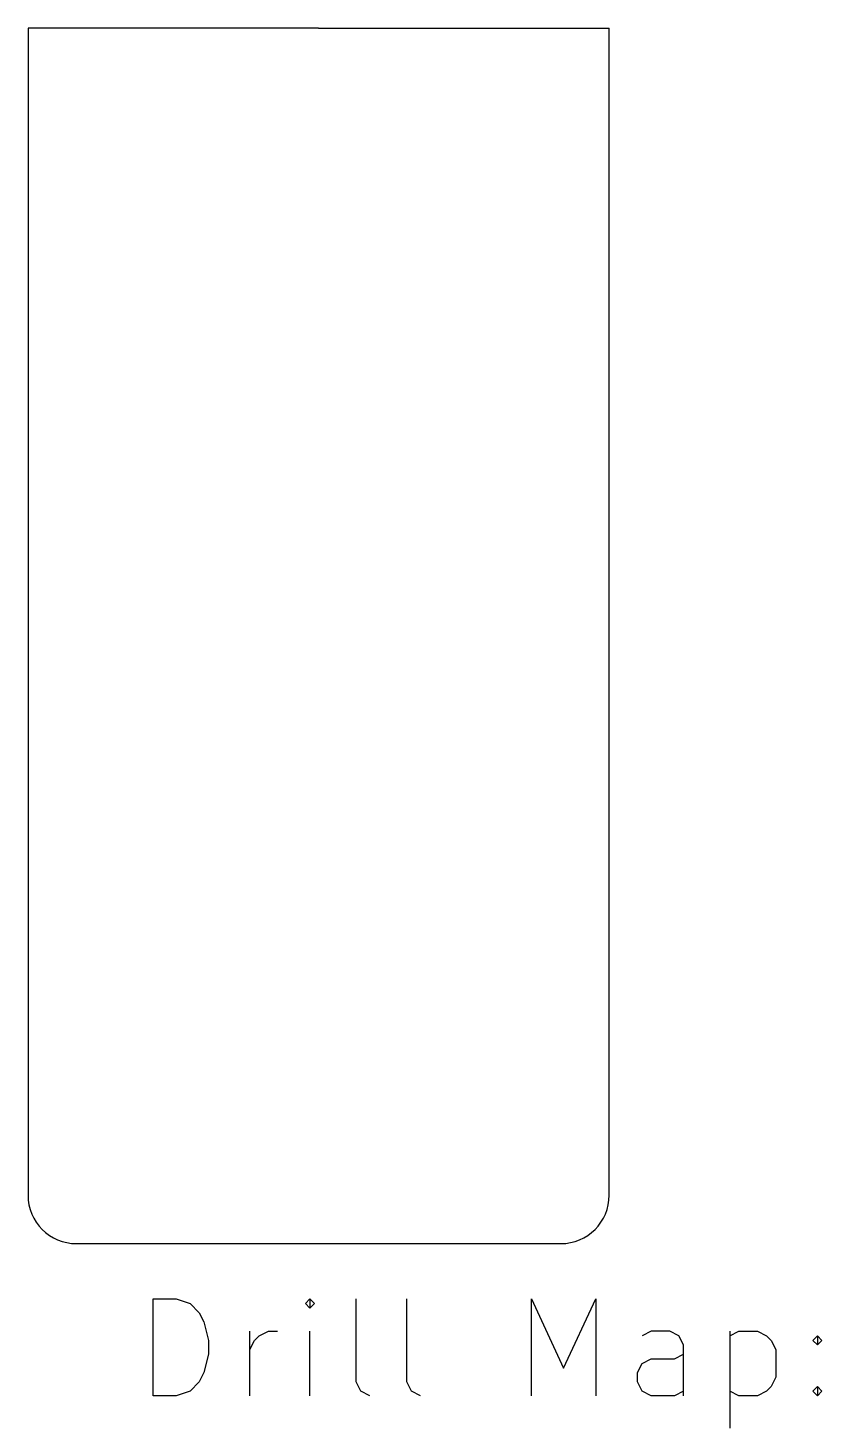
# Model space of a CAD drawing. Extents: x 53.4 to 69.8, y -128.7 to -99.8.
import ezdxf

# ---------------------------------------------------------------- set-up
doc = ezdxf.new("R2010")
doc.units = 0
doc.layers.add('BLACK', color=7, linetype='CONTINUOUS')

msp = doc.modelspace()

# ---------------------------------------------------------------- linework, layer by layer
at = {"layer": 'BLACK', "linetype": 'CONTINUOUS'}
for p, q in [((53.425, -99.8375), (53.425, -123.9375)), ((59.425, -99.8375), (53.425, -99.8375)), ((59.425, -99.8375), (65.425, -99.8375)), ((65.425, -123.9375), (65.425, -99.8375)), ((54.425, -124.9375), (64.425, -124.9375)), ((56.007768, -128.077338), (56.007768, -126.077338)), ((56.007768, -126.077338), (56.483958, -126.077338)), ((56.483958, -126.077338), (56.769673, -126.172576)), ((56.769673, -126.172576), (56.960149, -126.363052)), ((59.245863, -126.077338), (59.150625, -126.172576)), ((59.150625, -126.172576), (59.245863, -126.267814)), ((59.341101, -126.172576), (59.245863, -126.077338)), ((59.245863, -126.077338), (59.245863, -126.267814)), ((59.245863, -126.267814), (59.341101, -126.172576)), ((60.198244, -127.791623), (60.198244, -126.077338)), ((61.245863, -127.791623), (61.245863, -126.077338)), ((63.817292, -128.077338), (63.817292, -126.077338)), ((63.817292, -126.077338), (64.483959, -127.505909)), ((64.483959, -127.505909), (65.150625, -126.077338)), ((65.150625, -126.077338), (65.150625, -128.077338)), ((56.960149, -126.363052), (57.055387, -126.553528)), ((57.055387, -126.553528), (57.150625, -126.93448)), ((58.007768, -128.077338), (58.007768, -126.744004)), ((58.103006, -126.93448), (58.198244, -126.839242)), ((58.198244, -126.839242), (58.38872, -126.744004)), ((58.38872, -126.744004), (58.579197, -126.744004)), ((59.245863, -128.077338), (59.245863, -126.744004)), ((66.293482, -126.744004), (66.103006, -126.839242)), ((66.674435, -126.744004), (66.293482, -126.744004)), ((66.864911, -126.839242), (66.674435, -126.744004)), ((66.960149, -127.029719), (66.864911, -126.839242)), ((67.91253, -126.744004), (67.91253, -128.744004)), ((67.91253, -126.839242), (68.103006, -126.744004)), ((68.103006, -126.744004), (68.483959, -126.744004)), ((68.483959, -126.744004), (68.674435, -126.839242)), ((68.674435, -126.839242), (68.769673, -126.93448)), ((69.626816, -126.93448), (69.722054, -126.839242)), ((69.722054, -126.839242), (69.817292, -126.93448)), ((69.722054, -126.839242), (69.722054, -127.029719)), ((57.150625, -126.93448), (57.150625, -127.220195)), ((58.007768, -127.124957), (58.103006, -126.93448)), ((66.960149, -128.077338), (66.960149, -127.029719)), ((68.769673, -126.93448), (68.864911, -127.124957)), ((68.864911, -127.124957), (68.864911, -127.696385)), ((69.722054, -127.029719), (69.626816, -126.93448)), ((69.817292, -126.93448), (69.722054, -127.029719)), ((57.150625, -127.220195), (57.055387, -127.601147)), ((66.007768, -127.601147), (66.103006, -127.410671)), ((66.103006, -127.410671), (66.293482, -127.315433)), ((66.293482, -127.315433), (66.769673, -127.315433)), ((66.769673, -127.315433), (66.960149, -127.220195)), ((57.055387, -127.601147), (56.960149, -127.791623)), ((66.007768, -127.791623), (66.007768, -127.601147)), ((68.864911, -127.696385), (68.769673, -127.886861)), ((56.769673, -127.9821), (56.483958, -128.077338)), ((56.960149, -127.791623), (56.769673, -127.9821)), ((60.293482, -127.9821), (60.198244, -127.791623)), ((60.483958, -128.077338), (60.293482, -127.9821)), ((61.341101, -127.9821), (61.245863, -127.791623)), ((61.531577, -128.077338), (61.341101, -127.9821)), ((66.103006, -127.9821), (66.007768, -127.791623)), ((66.293482, -128.077338), (66.103006, -127.9821)), ((66.960149, -127.9821), (66.769673, -128.077338)), ((68.103006, -128.077338), (67.91253, -127.9821)), ((68.674435, -127.9821), (68.483959, -128.077338)), ((68.769673, -127.886861), (68.674435, -127.9821)), ((69.626816, -127.9821), (69.722054, -127.886861)), ((69.722054, -128.077338), (69.626816, -127.9821)), ((69.722054, -127.886861), (69.817292, -127.9821)), ((69.722054, -127.886861), (69.722054, -128.077338)), ((69.817292, -127.9821), (69.722054, -128.077338)), ((56.483958, -128.077338), (56.007768, -128.077338)), ((66.769673, -128.077338), (66.293482, -128.077338)), ((68.483959, -128.077338), (68.103006, -128.077338))]:
    msp.add_line(p, q, dxfattribs=at)
at = {"layer": 'BLACK'}
for centre, start, end in [((54.425, -123.9375), -180, -90), ((64.425, -123.9375), -90, 0)]:
    msp.add_arc(centre, 1, start, end, dxfattribs=at)

doc.saveas('drawing.dxf')
